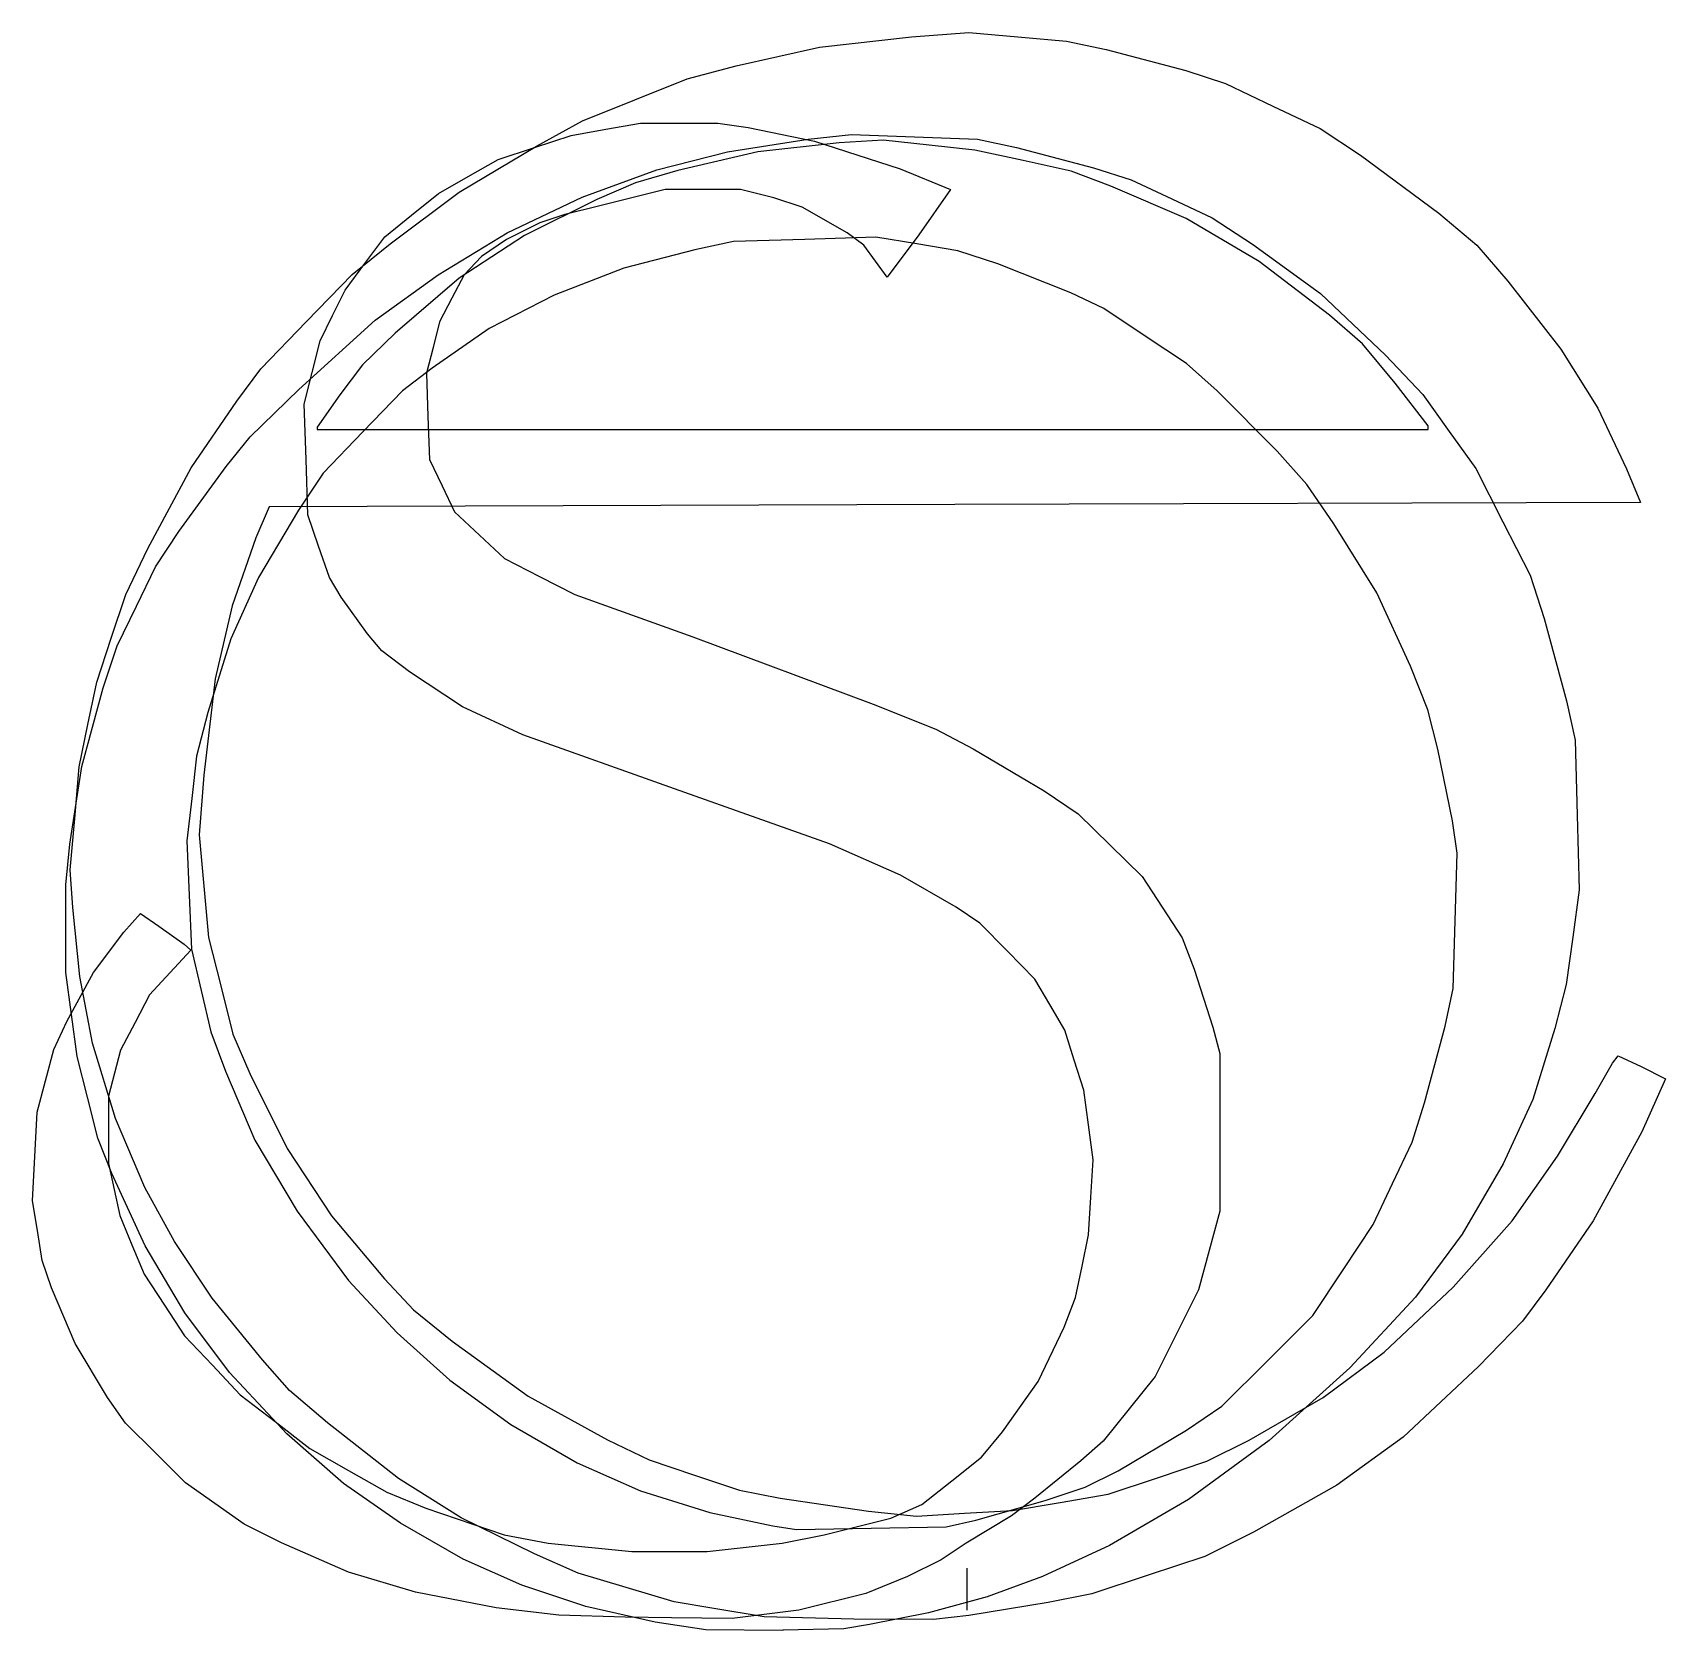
# Model space of a CAD drawing. Extents: x 0.22 to 9.98, y 0.38 to 9.94.
import ezdxf

# ---------------------------------------------------------------- set-up
doc = ezdxf.new("R2010")
doc.units = 0
for name, color, linetype in [('__', 7, 'CONTINUOUS'), ('e_', 7, 'CONTINUOUS'), ('o_', 7, 'CONTINUOUS'), ('s_', 7, 'CONTINUOUS')]:
    doc.layers.add(name, color=color, linetype=linetype)

msp = doc.modelspace()

# ---------------------------------------------------------------- linework, layer by layer
at = {"layer": '__', "color": 7}
msp.add_lwpolyline([(5.806667, 0.500013), (5.806667, 0.750006)], dxfattribs=at)
at = {"layer": 'e_', "color": 7}
for points in [[(5.129302, 0.446391), (4.591413, 0.459373), (4.291561, 0.508847), (4.054179, 0.548838), (3.766821, 0.634802), (3.479464, 0.720739), (3.217094, 0.836902), (2.77981, 1.051108), (2.404996, 1.287498), (1.978889, 1.61956), (1.752684, 1.81325), (1.589461, 1.996468), (1.28936, 2.367139), (1.0631, 2.704479), (0.886628, 3.029317), (0.711144, 3.441615), (0.572901, 3.891393), (0.496962, 4.291189), (0.455306, 4.703487), (0.439741, 4.928362), (0.466846, 5.237113), (0.49395, 5.545892), (0.54619, 5.799356), (0.59843, 6.05282), (0.685687, 6.315174), (0.772945, 6.577556), (0.903616, 6.852412), (1.163257, 7.33473), (1.436317, 7.734356), (1.580407, 7.926522), (1.853797, 8.20928), (2.127188, 8.49201), (2.35355, 8.674975), (2.76781, 8.983274), (3.230081, 9.260134), (3.504454, 9.41166), (3.81817, 9.537277), (4.131887, 9.662894), (4.424425, 9.739404), (4.922806, 9.85235), (5.472832, 9.913648), (5.817015, 9.938484), (6.10872, 9.912802), (6.400425, 9.887119), (6.639104, 9.838408), (7.115165, 9.711888), (7.352547, 9.634079), (7.635894, 9.499177), (7.919241, 9.364246), (8.160634, 9.206032), (8.628606, 8.857629), (8.855185, 8.667468), (9.040902, 8.45154), (9.358919, 8.043728), (9.579305, 7.691543), (9.751204, 7.32917), (9.835017, 7.127042), (5.733014, 7.114625), (1.631012, 7.102207), (1.550948, 6.914811), (1.407849, 6.509032), (1.30637, 6.071757), (1.239316, 5.49529), (1.210708, 5.137771), (1.238883, 4.831532), (1.267057, 4.525292), (1.340309, 4.235252), (1.41356, 3.945213), (1.514212, 3.709642), (1.737104, 3.261614), (2.002573, 2.858883), (2.319995, 2.482032), (2.494189, 2.295511), (2.724458, 2.108539), (3.179617, 1.779834), (3.654381, 1.518243), (3.904257, 1.398326), (4.174559, 1.3081), (4.444861, 1.217874), (4.686805, 1.168852), (5.216108, 1.091043), (5.503465, 1.062256), (5.790823, 1.07919), (6.07818, 1.096123), (6.363806, 1.144609), (6.649432, 1.193066), (6.945176, 1.291957), (7.24092, 1.390848), (7.493161, 1.517594), (7.936284, 1.772497), (8.302079, 2.043176), (8.715038, 2.432445), (9.06761, 2.82908), (9.338129, 3.216374), (9.564499, 3.591193), (9.66813, 3.772098), (9.701386, 3.815588), (9.838188, 3.751919), (9.983822, 3.679416), (9.843135, 3.362254), (9.551854, 2.82908), (9.269741, 2.416782), (9.129389, 2.229358), (8.86566, 1.95803), (8.414523, 1.535232), (8.019232, 1.247874), (7.51948, 0.966752), (7.227611, 0.821464), (6.890278, 0.709366), (6.552945, 0.597267), (6.290575, 0.545648), (5.816466, 0.468376), (5.604727, 0.442694), (5.129302, 0.446391)], [(5.241091, 7.564459), (8.564445, 7.564459), (8.564445, 7.585343), (8.368027, 7.84146), (8.171609, 8.076692), (7.974472, 8.247436), (7.553625, 8.568323), (7.116342, 8.825484), (6.665385, 9.020782), (6.428003, 9.109061), (6.140645, 9.172617), (5.853288, 9.236202), (5.578424, 9.265525), (5.30356, 9.294848), (5.04119, 9.279043), (4.553932, 9.224546), (4.075198, 9.113012), (3.821353, 9.040255), (3.590516, 8.940744), (3.157202, 8.724618), (2.767316, 8.469094), (2.383992, 8.140926), (2.188076, 7.951668), (2.052906, 7.772372), (1.917737, 7.578711), (1.917737, 7.564318), (5.241091, 7.564459)]]:
    msp.add_lwpolyline(points, dxfattribs=at)
at = {"layer": 'o_', "color": 7}
for points in [[(4.702642, 0.378686), (4.243078, 0.381508), (3.938969, 0.426974), (3.524532, 0.521039), (3.141673, 0.648518), (2.790172, 0.803995), (2.41661, 1.020826), (2.074884, 1.258231), (1.736679, 1.555496), (1.392917, 1.922103), (1.125505, 2.278606), (0.888336, 2.679248), (0.687983, 3.112234), (0.604348, 3.324352), (0.542757, 3.568136), (0.481166, 3.811947), (0.447736, 4.06304), (0.414306, 4.314162), (0.413846, 4.576798), (0.413386, 4.839434), (0.438112, 5.0835), (0.508343, 5.547078), (0.637626, 6.018417), (0.721403, 6.270272), (0.836091, 6.505928), (0.95078, 6.741612), (1.090529, 6.953702), (1.373215, 7.342576), (1.516153, 7.519331), (1.807302, 7.803247), (2.263422, 8.217408), (2.640857, 8.490091), (3.053593, 8.740846), (3.502457, 8.953274), (3.949929, 9.117302), (4.372699, 9.224744), (4.855829, 9.300266), (5.11507, 9.328206), (5.492147, 9.314378), (5.869225, 9.300549), (6.1024, 9.251244), (6.561963, 9.129748), (6.788351, 9.057584), (7.030577, 8.943735), (7.272804, 8.829858), (7.513708, 8.67204), (7.921181, 8.378105), (8.310042, 8.008168), (8.532334, 7.774319), (8.691189, 7.552492), (8.850044, 7.330666), (9.012429, 7.01167), (9.174815, 6.692646), (9.258554, 6.433622), (9.392915, 5.939564), (9.443537, 5.70453), (9.455916, 5.256756), (9.468294, 4.808982), (9.429358, 4.526167), (9.39042, 4.243352), (9.32198, 3.979362), (9.19004, 3.555153), (9.014264, 3.171049), (8.768914, 2.749324), (8.489818, 2.372586), (8.096339, 1.94914), (7.613209, 1.514263), (7.130079, 1.162558), (6.658732, 0.886234), (6.256835, 0.700617), (5.926892, 0.580051), (5.574635, 0.484152), (5.221125, 0.41306), (5.067937, 0.387943), (4.702643, 0.379476), (4.702642, 0.378686)], [(5.232907, 0.98981), (5.680686, 0.998559), (5.857441, 1.037308), (6.273436, 1.155502), (6.512675, 1.234948), (6.709431, 1.333641), (7.118293, 1.576239), (7.330399, 1.720144), (7.602727, 1.991558), (7.875056, 2.262999), (8.055652, 2.534835), (8.236249, 2.8067), (8.352191, 3.053306), (8.468132, 3.29994), (8.54313, 3.535172), (8.66633, 3.994743), (8.714533, 4.219081), (8.726524, 4.624098), (8.738516, 5.029144), (8.710161, 5.223058), (8.622582, 5.651839), (8.563357, 5.886676), (8.458188, 6.148747), (8.256664, 6.587603), (8, 7.000014), (7.839691, 7.235698), (7.662127, 7.43458), (7.301427, 7.795796), (7.118291, 7.958074), (6.870834, 8.123118), (6.623377, 8.288133), (6.426864, 8.382226), (5.990868, 8.55472), (5.751385, 8.633121), (5.506015, 8.674128), (5.260645, 8.715135), (4.834346, 8.701588), (4.408047, 8.688042), (4.177372, 8.638879), (3.75316, 8.528586), (3.335733, 8.367974), (2.947367, 8.167455), (2.605641, 7.931348), (2.428391, 7.796248), (2.191029, 7.549586), (1.953667, 7.302895), (1.805992, 7.082141), (1.565944, 6.677632), (1.40142, 6.312267), (1.26268, 5.870222), (1.196092, 5.609759), (1.166552, 5.355985), (1.137011, 5.102211), (1.151233, 4.778587), (1.165454, 4.454962), (1.22289, 4.207341), (1.280326, 3.959691), (1.368293, 3.724204), (1.545013, 3.311962), (1.797903, 2.8864), (2.104378, 2.47221), (2.396471, 2.158633), (2.711199, 1.875), (3.076493, 1.609457), (3.473921, 1.380631), (3.850999, 1.212624), (4.266643, 1.084411), (4.643721, 1.003554), (4.785125, 0.981541), (5.232907, 0.98981)]]:
    msp.add_lwpolyline(points, dxfattribs=at)
at = {"layer": 's_', "color": 7}
msp.add_lwpolyline([(3.759248, 0.458216), (3.364046, 0.470352), (2.987426, 0.514322), (2.504882, 0.606524), (2.104723, 0.726045), (1.704565, 0.902095), (1.480947, 1.014589), (1.305501, 1.138484), (1.130054, 1.262324), (0.950655, 1.440773), (0.771256, 1.619222), (0.663809, 1.772214), (0.470374, 2.09471), (0.328534, 2.428409), (0.27268, 2.592634), (0.243881, 2.771168), (0.215081, 2.949674), (0.228201, 3.214201), (0.24132, 3.478784), (0.292, 3.666377), (0.34268, 3.853998), (0.419751, 4.02082), (0.579578, 4.315742), (0.761618, 4.555518), (0.860902, 4.667194), (0.970845, 4.59311), (1.121523, 4.484088), (1.162257, 4.449149), (1.038365, 4.315347), (0.914473, 4.181546), (0.827643, 4.016276), (0.740813, 3.851035), (0.704837, 3.712944), (0.66886, 3.574796), (0.66927, 3.373769), (0.669679, 3.17277), (0.702795, 3.016504), (0.735911, 2.860294), (0.808859, 2.685062), (0.881806, 2.50983), (1.003175, 2.324975), (1.124545, 2.140063), (1.290977, 1.964436), (1.457409, 1.788809), (1.665576, 1.627604), (1.873743, 1.46637), (2.103874, 1.336096), (2.334005, 1.205766), (2.566561, 1.110742), (3.035454, 0.949254), (3.3, 0.900007), (3.8, 0.849997), (4.25, 0.849997), (4.7, 0.900007), (4.95, 0.950016), (5.15, 0.999998), (5.35, 1.050008), (5.536106, 1.132417), (5.71446, 1.274149), (5.892813, 1.415881), (6.017376, 1.566898), (6.230496, 1.867352), (6.387146, 2.193375), (6.455238, 2.369961), (6.493933, 2.557724), (6.532629, 2.745486), (6.546185, 2.969655), (6.55974, 3.193796), (6.53187, 3.402443), (6.504001, 3.611118), (6.446992, 3.790837), (6.389983, 3.970556), (6.30111, 4.122815), (6.212238, 4.275074), (6.047466, 4.442545), (5.882696, 4.610015), (5.741463, 4.704927), (5.406747, 4.897064), (4.983049, 5.085673), (4.054812, 5.413841), (3.148571, 5.736223), (2.787351, 5.904569), (2.469578, 6.113046), (2.304807, 6.238748), (2.21898, 6.342013), (2.06181, 6.561384), (1.990467, 6.677519), (1.926248, 6.865846), (1.86203, 7.054144), (1.851088, 7.384994), (1.840147, 7.715871), (1.887957, 7.90496), (1.935768, 8.09402), (2.009902, 8.246054), (2.084035, 8.398115), (2.203129, 8.557119), (2.322222, 8.716151), (2.482651, 8.845776), (2.64308, 8.9754), (2.821376, 9.077), (2.999671, 9.1786), (3.218715, 9.251244), (3.437759, 9.323888), (3.64526, 9.360069), (3.852761, 9.39625), (4.083362, 9.39625), (4.313963, 9.39625), (4.497037, 9.37085), (4.893014, 9.289994), (5.406036, 9.12464), (5.706081, 8.99953), (5.516595, 8.729416), (5.327184, 8.474484), (5.257657, 8.570468), (5.188131, 8.666424), (5.088177, 8.740281), (4.819166, 8.89333), (4.65, 8.95), (4.45, 9.00001), (4.25, 9.00001), (4, 9.00001), (3.8, 8.95), (3.6, 8.899991), (3.4, 8.850009), (3.25, 8.799999), (3.05, 8.700008), (2.9, 8.600017), (2.79769, 8.490063), (2.723886, 8.348811), (2.650083, 8.207587), (2.610528, 8.054594), (2.570974, 7.901601), (2.579954, 7.642662), (2.588935, 7.383724), (2.66445, 7.227711), (2.739965, 7.071642), (2.889356, 6.931914), (3.038748, 6.792158), (3.248477, 6.684292), (3.458206, 6.576455), (4.164368, 6.323894), (5.24483, 5.921248), (5.61913, 5.77119), (5.841935, 5.653899), (6.267953, 5.400943), (6.471165, 5.265251), (6.66246, 5.076952), (6.853756, 4.888625), (6.973014, 4.705209), (7.092272, 4.521793), (7.164631, 4.334171), (7.277196, 3.987969), (7.317403, 3.829389), (7.317883, 3.358614), (7.318363, 2.887839), (7.254083, 2.652437), (7.189804, 2.417064), (7.060406, 2.15773), (6.931007, 1.898452), (6.775748, 1.704396), (6.620488, 1.51034), (6.48699, 1.393021), (6.212259, 1.169614), (6.071026, 1.063442), (5.8, 0.900007), (5.65, 0.800015), (5.45, 0.699996), (5.2, 0.600004), (4.8, 0.500013), (4.4, 0.450003), (4.036781, 0.452826), (3.759273, 0.457059), (3.759248, 0.458216)], dxfattribs=at)

doc.saveas('drawing.dxf')
